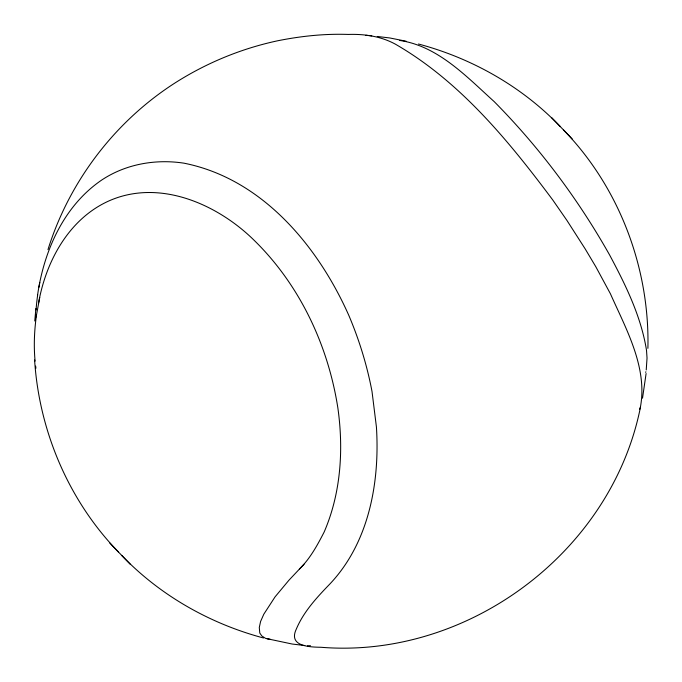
<?xml version="1.0" encoding="UTF-8"?>
<svg xmlns="http://www.w3.org/2000/svg" width="682" height="682" viewBox="0 0 682 682"><rect width="100%" height="100%" fill="white"/><g stroke="black" fill="none" stroke-linecap="round" stroke-linejoin="round"><path stroke-width="1.02" d="M34.765 320.983L35.899 308.486M646.101 373.514L642.521 398.194M646.229 369.942L647.039 358.059L646.519 350.386C641.131 316.499 625.778 285.229 609.759 255.256L609.572 254.915C578.166 199.161 539.479 147.457 494.501 101.925L494.143 101.567C466.624 76.759 437.895 45.873 399.43 40.426M38.567 303.013C45.95 261.274 68.916 218.7 109.163 200.815C158.548 179.034 215.009 203.108 251.786 238.018L252.152 238.376C298.904 283.09 327.94 344.342 337.854 407.904L337.914 408.313C343.685 449.728 340.915 493.12 324.231 531.849L324.035 532.267C317.275 545.387 310.02 558.729 299.338 569.112M37.595 294.965C43.955 250.55 64.031 205.367 102.283 179.656L103.093 179.144C126.75 163.927 155.88 158.966 183.501 163.109L183.748 163.134C261.7 178.496 317.59 245.469 348.63 314.973L348.707 315.135C359.158 339.679 367.044 365.271 372.014 391.494L376.421 426.975C379.925 482.2 369.09 542.531 329.841 584.022C316.866 597.423 303.661 611.643 296.329 629.051C288.009 646.468 309.585 647.065 320.983 647.278C467.383 659.102 610.569 552.735 640.159 408.688M38.951 287.224L39.795 282.433M39.744 297.437L36.521 314.786A236.108 138.199 -53.8 0 0 35.097 361.102M640.185 408.288C648.215 368.101 626.144 329.236 610.416 293.772L595.778 266.679L585.173 248.879L566.93 220.422L552.795 200.022C508.619 140.816 460.077 81.422 395.219 44.074L395.057 43.998C380.701 36.248 364.41 33.912 348.289 34.441C324.538 33.589 300.753 36.137 277.48 40.818C241.002 48.635 206.049 63.102 174.626 83.204C114.704 121.737 69.197 181.6 47.987 249.603M640.517 406.864L639.682 409.388M645.675 372.406L645.88 371.741M304.036 564.21L288.955 580.194L275.068 596.861L263.806 614.209L260.592 621.473L259.288 627.491L259.782 633.041L261.854 635.982L265.63 638.403L292.186 644.03L304.777 645.539M307.394 645.82L310.438 645.666M365.859 35.302L371.767 35.873M377.223 36.461L389.814 37.97L406.174 41.227M267.139 638.804L270.2 639.264M418.467 44.015C471.944 58.251 521.969 86.554 560.323 126.605M263.533 637.985C210.056 623.749 160.031 595.446 121.677 555.395M563.596 130.04C619.452 187.627 649.784 268.324 647.9 348.357M34.603 359.96C39.13 431.058 68.712 500.699 118.404 551.96M551.576 117.551L572.258 139.009M109.742 542.991L130.424 564.449M35.924 368.22A236.108 138.199 -53.8 0 1 35.643 366.081M35.711 317.769A211.377 123.723 -53.8 0 1 35.805 314.871M36.069 309.978A211.377 123.723 -53.8 0 1 37.672 294.939"/></g></svg>
